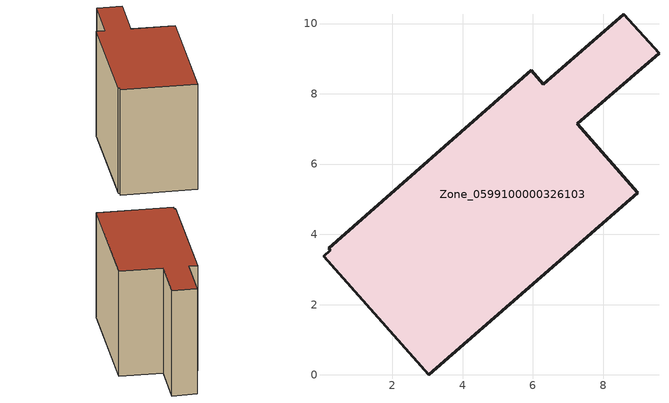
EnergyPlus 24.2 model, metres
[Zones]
Zone_0599100000326103
 floor ground (C_G): 6.3,8.27 8.59,10.27 9.59,9.16 7.26,7.15 8.98,5.19 3.03,0 0.04,3.38 0.24,3.55 0.19,3.61 5.95,8.67 z0
 wall outside (C_F): 8.98,5.19 7.26,7.15 9.59,9.16 8.59,10.27 6.3,8.27 5.95,8.67 0.19,3.61 0.24,3.55 0.04,3.38 3.03,0 8.98,5.19 z0:6.72
 roof outside (C_R): 5.95,8.67 0.19,3.61 0.24,3.55 0.04,3.38 3.03,0 8.98,5.19 7.26,7.15 9.59,9.16 8.59,10.27 6.3,8.27 z6.72
[BUILDING]
Pand.0599100000326103: North Axis=0; Terrain=City; Loads Convergence Tolerance Value=0.04; Temperature Convergence Tolerance Value=0.4; Solar Distribution=FullExterior; Maximum Number of Warmup Days=25; Minimum Number of Warmup Days=1
[Site:Location]
Rotterdam.The.Hague.AP_ZH_NLD Design_Conditions: Latitude=51.96; Longitude=4.45; Time Zone=1; Elevation=-4.5
[SITE:GROUNDTEMPERATURE:BUILDINGSURFACE]
18, 18, 18, 18, 18, 18, 18, 18, 18, 18, 18, 18
[MATERIAL] Thermal Absorptance=0.9; Solar Absorptance=0.7; Visible Absorptance=0.7
Name | Roughness | Thickness | Conductivity | Density | Specific Heat
G.TI.1946 | MediumSmooth | 0.15 | 1 | 540 | 1210
F.TI.1946 | Rough | 0.3 | 0.857143 | 1920 | 840
R.TI.1946 | MediumRough | 0.2 | 0.1 | 1500 | 1000
[CONSTRUCTION]
C_G: G.TI.1946
C_F: F.TI.1946
C_R: R.TI.1946
[ZONE]
Zone_0599100000326103: Type=1; Multiplier=1; Ceiling Height=Autocalculate; Volume=Autocalculate; Floor Area=autocalculate; Part of Total Floor Area=Yes
[ZONEINFILTRATION:DESIGNFLOWRATE]
Infil_Zone_0599100000326103: Zone or ZoneList or Space or SpaceList=Zone_0599100000326103; Schedule=AlwaysOn; Design Flow Rate Calculation Method=Flow/Area; Flow Rate per Floor Area=0.003; Constant Term Coefficient=1; Temperature Term Coefficient=0; Velocity Term Coefficient=0; Velocity Squared Term Coefficient=0
[HVACTEMPLATE:ZONE:IDEALLOADSAIRSYSTEM]
Zone_0599100000326103: Maximum Heating Supply Air Temperature=50; Minimum Cooling Supply Air Temperature=13; Maximum Heating Supply Air Humidity Ratio=0.0156; Minimum Cooling Supply Air Humidity Ratio=0.0077; Heating Limit=NoLimit; Cooling Limit=NoLimit; Dehumidification Control Type=ConstantSensibleHeatRatio; Cooling Sensible Heat Ratio=0.7; Dehumidification Setpoint=60; Humidification Control Type=None; Humidification Setpoint=30; Outdoor Air Method=None; Outdoor Air Flow Rate per Person=0.00944; Outdoor Air Flow Rate per Zone Floor Area=0; Outdoor Air Flow Rate per Zone=0; Demand Controlled Ventilation Type=None; Outdoor Air Economizer Type=NoEconomizer; Heat Recovery Type=None; Sensible Heat Recovery Effectiveness=0.7; Latent Heat Recovery Effectiveness=0.65
[ZONECONTROL:THERMOSTAT]
ThermostatControl_Zone_0599100000326103: Zone or ZoneList=Zone_0599100000326103; Control Type Schedule=DualSetpointControlType; Control 1=Thermostat_Zone_0599100000326103; Temperature Difference Between Cutout And Setpoint=0
[THERMOSTATSETPOINT:DUALSETPOINT]
Thermostat_Zone_0599100000326103: Heating Setpoint Temperature Schedule=HeatingSetpoint_Zone_0599100000326103; Cooling Setpoint Temperature Schedule=CoolingSetpoint_Zone_0599100000326103
[SCHEDULE:COMPACT]
HeatingSetpoint_Zone_0599100000326103: Through: 12/31, For: AllDays, Until: 24:00, 21
CoolingSetpoint_Zone_0599100000326103: Through: 12/31, For: AllDays, Until: 24:00, 24
DualSetpointControlType: Through: 12/31, For: AllDays, Until: 24:00, 4
AlwaysOn: Through: 12/31, For: AllDays, Until: 24:00, 1
